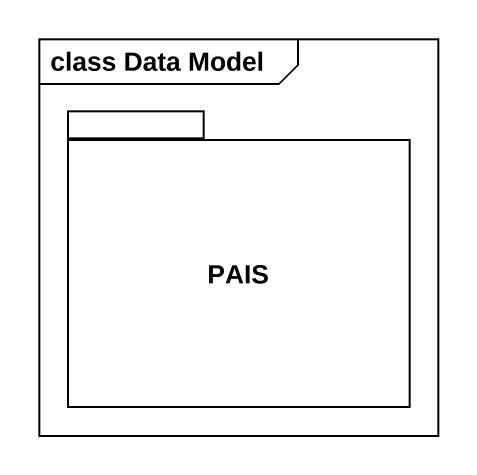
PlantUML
@startuml
mainframe class Data Model
package PAIS {
}
@enduml
